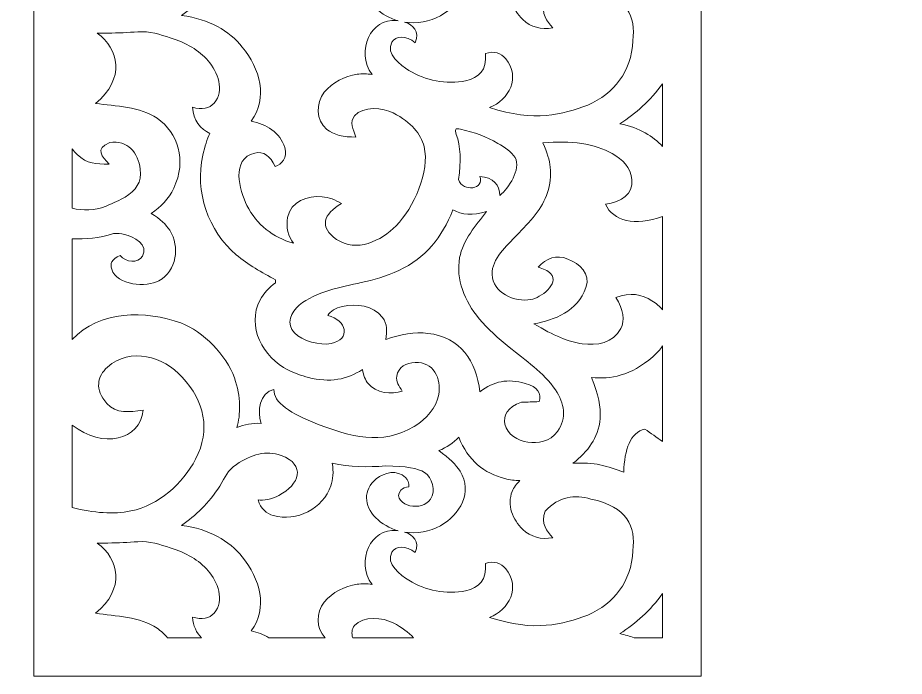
# Model space of a CAD drawing. Header units: centimetres. Extents: x -9.8 to 6.6, y -13.8 to 14.2.
# Drawn here: x -2.47 to 6.64, y -13.77 to -7.01 of the extents above; entities that cross this region are included whole.
import ezdxf

# ---------------------------------------------------------------- set-up
doc = ezdxf.new("R2010")
doc.units = ezdxf.units.CM
doc.header["$MEASUREMENT"] = 0
doc.layers.add('layer 1', color=7, linetype='Continuous')

msp = doc.modelspace()

# ---------------------------------------------------------------- linework, layer by layer
at = {"layer": 'layer 1', "color": 177}
msp.add_open_spline([(-2.98962, -13.77375), (-2.98962, -13.77375), (-2.98962, 14.17902), (-2.98962, 14.17902), (-2.98962, 14.17902), (-3.36842, 14.17902), (-0.90129, 14.17902), (-9.84596, 14.17902), (-9.84596, 14.17902), (-9.84596, 14.17902), (-9.84596, -13.77375), (-9.84596, -13.77375), (-9.84596, -13.77375), (-7.17727, -13.77375), (-4.20704, -13.77375), (-2.98962, -13.77375)], degree=3, knots=[0, 0, 0, 0, 0.2, 0.2, 0.2, 0.2, 0.4, 0.4, 0.4, 0.4, 0.6, 0.6, 0.6, 0.6, 1, 1, 1, 1], dxfattribs=at)
at = {"layer": 'layer 1', "color": 242, "lineweight": 9}
for points, knots in [([(4.55103, -13.77375), (4.55103, -13.77375), (4.55103, 14.17902), (4.55103, 14.17902), (4.55103, 14.17902), (4.17223, 14.17902), (6.63936, 14.17902), (-2.30531, 14.17902), (-2.30531, 14.17902), (-2.30531, 14.17902), (-2.30531, -13.77375), (-2.30531, -13.77375), (-2.30531, -13.77375), (0.36338, -13.77375), (3.33361, -13.77375), (4.55103, -13.77375)], [0, 0, 0, 0, 0.2, 0.2, 0.2, 0.2, 0.4, 0.4, 0.4, 0.4, 0.6, 0.6, 0.6, 0.6, 1, 1, 1, 1]), ([(1.50447, -7.05179), (1.59487, -7.08032), (1.66027, -7.14585), (1.61487, -7.26354), (1.61487, -7.26354), (1.51715, -7.18592), (1.41087, -7.19189), (1.3737, -7.25907), (1.3737, -7.25907), (1.30802, -7.37777), (1.4623, -7.49491), (1.54867, -7.54747), (1.54867, -7.54747), (1.71989, -7.65167), (1.93492, -7.69672), (2.13217, -7.6547), (2.13217, -7.6547), (2.27056, -7.62522), (2.35162, -7.54431), (2.33468, -7.37544), (2.33468, -7.37544), (2.42628, -7.34326), (2.49748, -7.37182), (2.54422, -7.42899), (2.54422, -7.42899), (2.69879, -7.6181), (2.58189, -7.85157), (2.37623, -7.92948), (2.37623, -7.92948), (2.84658, -8.08175), (3.12259, -8.00082), (3.38736, -7.90639), (3.38736, -7.90639), (3.66143, -7.77902), (3.83191, -7.57057), (3.85098, -7.24362), (3.85098, -7.24362), (3.88012, -6.99647), (3.80022, -6.79353), (3.4189, -6.71278), (3.4189, -6.71278), (3.25283, -6.6666), (3.09368, -6.6828), (2.94979, -6.83623), (2.94979, -6.83623), (2.90159, -6.97003), (2.96763, -7.03855), (3.02694, -7.11091), (3.02694, -7.11091), (2.9067, -7.12996), (2.80235, -7.10551), (2.71861, -7.02467), (2.71861, -7.02467), (2.61512, -6.92478), (2.5539, -6.77411), (2.61098, -6.6343), (2.61098, -6.6343), (2.62815, -6.59226), (2.65542, -6.55543), (2.69013, -6.52338), (2.69013, -6.52338), (2.63782, -6.52211), (2.58625, -6.51529), (2.53655, -6.50238), (2.53655, -6.50238), (2.3243, -6.44728), (2.15671, -6.32003), (2.06163, -6.07566), (2.06163, -6.07566), (2.00634, -6.13517), (1.93896, -6.18259), (1.85699, -6.21541), (1.85699, -6.21541), (1.96546, -6.29164), (2.0337, -6.36139), (2.07464, -6.42673), (2.07464, -6.42673), (2.21063, -6.64375), (2.07193, -6.87273), (1.87273, -6.98712), (1.87273, -6.98712), (1.76376, -7.04969), (1.63055, -7.07117), (1.50447, -7.05179)], [0, 0, 0, 0, 0.0454545, 0.0454545, 0.0454545, 0.0454545, 0.0909091, 0.0909091, 0.0909091, 0.0909091, 0.1363636, 0.1363636, 0.1363636, 0.1363636, 0.1818182, 0.1818182, 0.1818182, 0.1818182, 0.2272727, 0.2272727, 0.2272727, 0.2272727, 0.2727273, 0.2727273, 0.2727273, 0.2727273, 0.3181818, 0.3181818, 0.3181818, 0.3181818, 0.3636364, 0.3636364, 0.3636364, 0.3636364, 0.4090909, 0.4090909, 0.4090909, 0.4090909, 0.4545455, 0.4545455, 0.4545455, 0.4545455, 0.5, 0.5, 0.5, 0.5, 0.5454545, 0.5454545, 0.5454545, 0.5454545, 0.5909091, 0.5909091, 0.5909091, 0.5909091, 0.6363636, 0.6363636, 0.6363636, 0.6363636, 0.6818182, 0.6818182, 0.6818182, 0.6818182, 0.7272727, 0.7272727, 0.7272727, 0.7272727, 0.7727273, 0.7727273, 0.7727273, 0.7727273, 0.8181818, 0.8181818, 0.8181818, 0.8181818, 0.8636364, 0.8636364, 0.8636364, 0.8636364, 0.9090909, 0.9090909, 0.9090909, 0.9090909, 1, 1, 1, 1]), ([(-0.07306, -8.06838), (0.08455, -8.10026), (0.2278, -8.18874), (0.27309, -8.33954), (0.27309, -8.33954), (0.30546, -8.44733), (0.24495, -8.51407), (0.17378, -8.5343), (0.17378, -8.5343), (0.12574, -8.42782), (0.05529, -8.3751), (-0.03549, -8.39704), (-0.03549, -8.39704), (-0.28144, -8.45648), (-0.19339, -8.77899), (-0.11531, -8.93488), (-0.11531, -8.93488), (-0.0145, -9.13612), (0.14874, -9.26205), (0.36472, -9.32439), (0.36472, -9.32439), (0.31244, -9.26104), (0.2833, -9.15444), (0.30293, -9.05863), (0.30293, -9.05863), (0.33621, -8.89623), (0.50847, -8.83209), (0.65781, -8.84635), (0.65781, -8.84635), (0.72717, -8.85298), (0.79354, -8.87764), (0.85748, -8.91679), (0.85748, -8.91679), (0.66858, -9.02352), (0.62547, -9.15709), (0.80673, -9.28406), (0.80673, -9.28406), (1.00731, -9.42456), (1.26673, -9.2999), (1.41859, -9.14411), (1.41859, -9.14411), (1.59531, -8.96281), (1.77028, -8.58333), (1.70506, -8.33135), (1.70506, -8.33135), (1.67154, -8.20187), (1.57745, -8.08304), (1.3885, -7.98523), (1.3885, -7.98523), (1.28103, -7.92959), (1.08041, -7.91207), (0.99138, -8.01345), (0.99138, -8.01345), (0.93779, -8.07447), (0.97514, -8.15432), (1.00449, -8.2325), (1.00449, -8.2325), (0.87856, -8.23446), (0.7758, -8.21208), (0.707, -8.15405), (0.707, -8.15405), (0.59335, -8.05819), (0.58942, -7.88531), (0.68001, -7.7725), (0.68001, -7.7725), (0.76129, -7.67128), (0.89017, -7.60673), (1.01736, -7.58823), (1.01736, -7.58823), (1.06831, -7.58082), (1.11927, -7.58128), (1.17022, -7.59098), (1.17022, -7.59098), (1.08579, -7.47138), (1.08116, -7.3228), (1.13386, -7.20931), (1.13386, -7.20931), (1.18454, -7.10016), (1.28824, -7.02347), (1.42497, -7.03622), (1.42497, -7.03622), (1.42952, -7.03665), (1.43406, -7.03715), (1.43859, -7.03772), (1.43859, -7.03772), (1.35157, -7.01373), (1.27094, -6.96918), (1.20793, -6.90413), (1.20793, -6.90413), (1.08848, -6.78081), (1.07401, -6.6204), (1.21304, -6.50638), (1.21304, -6.50638), (1.29908, -6.43582), (1.4268, -6.40859), (1.51458, -6.49187), (1.51458, -6.49187), (1.54068, -6.51663), (1.55234, -6.54796), (1.54955, -6.58585), (1.54955, -6.58585), (1.5157, -6.59085), (1.48416, -6.60078), (1.46581, -6.62257), (1.46581, -6.62257), (1.40144, -6.69899), (1.49053, -6.76587), (1.55957, -6.78163), (1.55957, -6.78163), (1.63966, -6.79992), (1.72889, -6.77629), (1.77197, -6.71377), (1.77197, -6.71377), (1.82805, -6.63239), (1.79036, -6.48866), (1.70809, -6.43878), (1.70809, -6.43878), (1.64204, -6.39872), (1.5235, -6.37285), (1.30861, -6.37302), (1.30861, -6.37302), (1.12656, -6.38664), (0.94451, -6.38383), (0.76247, -6.34491), (0.76247, -6.34491), (0.77618, -6.43652), (0.76894, -6.51184), (0.7475, -6.57612), (0.7475, -6.57612), (0.66951, -6.8099), (0.39329, -6.9518), (0.15604, -6.88311), (0.15604, -6.88311), (0.08345, -6.86209), (0.02793, -6.81243), (-0.00076, -6.72199), (-0.00076, -6.72199), (0.05441, -6.73037), (0.13846, -6.71357), (0.21419, -6.67505), (0.21419, -6.67505), (0.42501, -6.56778), (0.49639, -6.35889), (0.23538, -6.26485), (0.23538, -6.26485), (0.08289, -6.20991), (-0.0696, -6.25448), (-0.22208, -6.35665), (-0.22208, -6.35665), (-0.32026, -6.42243), (-0.33153, -6.48134), (-0.39381, -6.57907), (-0.39381, -6.57907), (-0.50699, -6.75663), (-0.64179, -6.88165), (-0.78616, -6.98346), (-0.78616, -6.98346), (-0.49831, -7.02255), (-0.2991, -7.1383), (-0.16259, -7.30828), (-0.16259, -7.30828), (0.01713, -7.53207), (0.10726, -7.8296), (-0.07306, -8.06838)], [0, 0, 0, 0, 0.0238095, 0.0238095, 0.0238095, 0.0238095, 0.047619, 0.047619, 0.047619, 0.047619, 0.0714286, 0.0714286, 0.0714286, 0.0714286, 0.0952381, 0.0952381, 0.0952381, 0.0952381, 0.1190476, 0.1190476, 0.1190476, 0.1190476, 0.1428571, 0.1428571, 0.1428571, 0.1428571, 0.1666667, 0.1666667, 0.1666667, 0.1666667, 0.1904762, 0.1904762, 0.1904762, 0.1904762, 0.2142857, 0.2142857, 0.2142857, 0.2142857, 0.2380952, 0.2380952, 0.2380952, 0.2380952, 0.2619048, 0.2619048, 0.2619048, 0.2619048, 0.2857143, 0.2857143, 0.2857143, 0.2857143, 0.3095238, 0.3095238, 0.3095238, 0.3095238, 0.3333333, 0.3333333, 0.3333333, 0.3333333, 0.3571429, 0.3571429, 0.3571429, 0.3571429, 0.3809524, 0.3809524, 0.3809524, 0.3809524, 0.4047619, 0.4047619, 0.4047619, 0.4047619, 0.4285714, 0.4285714, 0.4285714, 0.4285714, 0.452381, 0.452381, 0.452381, 0.452381, 0.4761905, 0.4761905, 0.4761905, 0.4761905, 0.5, 0.5, 0.5, 0.5, 0.5238095, 0.5238095, 0.5238095, 0.5238095, 0.547619, 0.547619, 0.547619, 0.547619, 0.5714286, 0.5714286, 0.5714286, 0.5714286, 0.5952381, 0.5952381, 0.5952381, 0.5952381, 0.6190476, 0.6190476, 0.6190476, 0.6190476, 0.6428571, 0.6428571, 0.6428571, 0.6428571, 0.6666667, 0.6666667, 0.6666667, 0.6666667, 0.6904762, 0.6904762, 0.6904762, 0.6904762, 0.7142857, 0.7142857, 0.7142857, 0.7142857, 0.7380952, 0.7380952, 0.7380952, 0.7380952, 0.7619048, 0.7619048, 0.7619048, 0.7619048, 0.7857143, 0.7857143, 0.7857143, 0.7857143, 0.8095238, 0.8095238, 0.8095238, 0.8095238, 0.8333333, 0.8333333, 0.8333333, 0.8333333, 0.8571429, 0.8571429, 0.8571429, 0.8571429, 0.8809524, 0.8809524, 0.8809524, 0.8809524, 0.9047619, 0.9047619, 0.9047619, 0.9047619, 0.9285714, 0.9285714, 0.9285714, 0.9285714, 0.952381, 0.952381, 0.952381, 0.952381, 1, 1, 1, 1]), ([(-1.90975, -10.31226), (-1.63982, -10.0163), (-1.15216, -10.01105), (-0.79427, -10.14293), (-0.79427, -10.14293), (-0.56215, -10.22847), (-0.32723, -10.47492), (-0.24298, -10.70802), (-0.24298, -10.70802), (-0.1743, -10.89804), (-0.17931, -11.09114), (-0.21929, -11.21648), (-0.21929, -11.21648), (-0.14079, -11.18848), (-0.05887, -11.17068), (0.03053, -11.17534), (0.03053, -11.17534), (-0.01112, -11.04923), (0.01255, -10.86054), (0.16278, -10.82559), (0.16278, -10.82559), (0.15238, -10.95833), (0.33849, -11.07933), (0.61161, -11.18306), (0.61161, -11.18306), (0.94357, -11.30915), (1.26955, -11.40677), (1.60219, -11.20728), (1.60219, -11.20728), (1.73367, -11.12842), (1.83093, -11.01404), (1.85613, -10.87737), (1.85613, -10.87737), (1.88559, -10.71757), (1.80028, -10.53757), (1.61246, -10.5498), (1.61246, -10.5498), (1.52359, -10.55558), (1.43931, -10.59159), (1.42455, -10.68908), (1.42455, -10.68908), (1.41624, -10.74392), (1.44498, -10.79414), (1.48151, -10.84338), (1.48151, -10.84338), (1.3726, -10.88542), (1.20872, -10.86062), (1.13258, -10.76887), (1.13258, -10.76887), (1.10013, -10.72976), (1.08213, -10.68017), (1.07184, -10.62293), (1.07184, -10.62293), (0.91589, -10.72288), (0.73522, -10.76101), (0.5162, -10.70327), (0.5162, -10.70327), (0.44347, -10.6841), (0.37239, -10.65895), (0.30686, -10.6256), (0.30686, -10.6256), (0.05426, -10.49704), (-0.12451, -10.17894), (0.02096, -9.90592), (0.02096, -9.90592), (0.05754, -9.83727), (0.11254, -9.77873), (0.17996, -9.73106), (0.17996, -9.73106), (0.17996, -9.7207), (0.17996, -9.71034), (0.17996, -9.69998), (0.17996, -9.69998), (0.03722, -9.6246), (-0.10338, -9.54622), (-0.22552, -9.44216), (-0.22552, -9.44216), (-0.51431, -9.1961), (-0.65232, -8.79269), (-0.56818, -8.42074), (-0.56818, -8.42074), (-0.54713, -8.32764), (-0.52564, -8.2526), (-0.49456, -8.19524), (-0.49456, -8.19524), (-0.59177, -8.1521), (-0.66649, -8.06016), (-0.6739, -7.92633), (-0.6739, -7.92633), (-0.57705, -7.95463), (-0.50015, -7.93859), (-0.45295, -7.88518), (-0.45295, -7.88518), (-0.33861, -7.75579), (-0.4169, -7.56148), (-0.51351, -7.44913), (-0.51351, -7.44913), (-0.6076, -7.3397), (-0.74071, -7.26371), (-0.90343, -7.21311), (-0.90343, -7.21311), (-1.00493, -7.18124), (-1.11646, -7.14262), (-1.23509, -7.15147), (-1.23509, -7.15147), (-1.33404, -7.15885), (-1.43774, -7.16346), (-1.54421, -7.1649), (-1.54421, -7.1649), (-1.58021, -7.16539), (-1.61654, -7.16552), (-1.6531, -7.16528), (-1.6531, -7.16528), (-1.43194, -7.3267), (-1.36026, -7.63284), (-1.67052, -7.88714), (-1.67052, -7.88714), (-1.46487, -7.91619), (-1.21201, -7.91948), (-1.03832, -8.0403), (-1.03832, -8.0403), (-0.82362, -8.18963), (-0.73054, -8.46941), (-0.86737, -8.75865), (-0.86737, -8.75865), (-0.91886, -8.86749), (-0.99826, -8.95242), (-1.10008, -9.01813), (-1.10008, -9.01813), (-1.00541, -9.07495), (-0.94517, -9.13285), (-0.9079, -9.19146), (-0.9079, -9.19146), (-0.80071, -9.36005), (-0.83766, -9.60794), (-1.01881, -9.70961), (-1.01881, -9.70961), (-1.14559, -9.78077), (-1.45078, -9.75822), (-1.50464, -9.59106), (-1.50464, -9.59106), (-1.52208, -9.53695), (-1.50902, -9.48885), (-1.41663, -9.45008), (-1.41663, -9.45008), (-1.35988, -9.52178), (-1.23574, -9.53271), (-1.18928, -9.45789), (-1.18928, -9.45789), (-1.1176, -9.34244), (-1.28158, -9.25472), (-1.37339, -9.23348), (-1.37339, -9.23348), (-1.40685, -9.22574), (-1.44371, -9.22226), (-1.4846, -9.22381), (-1.4846, -9.22381), (-1.63402, -9.2713), (-1.77463, -9.28646), (-1.90975, -9.27759), (-1.90975, -9.27759), (-1.90975, -9.27759), (-1.90975, -10.31226), (-1.90975, -10.31226)], [0, 0, 0, 0, 0.0238095, 0.0238095, 0.0238095, 0.0238095, 0.047619, 0.047619, 0.047619, 0.047619, 0.0714286, 0.0714286, 0.0714286, 0.0714286, 0.0952381, 0.0952381, 0.0952381, 0.0952381, 0.1190476, 0.1190476, 0.1190476, 0.1190476, 0.1428571, 0.1428571, 0.1428571, 0.1428571, 0.1666667, 0.1666667, 0.1666667, 0.1666667, 0.1904762, 0.1904762, 0.1904762, 0.1904762, 0.2142857, 0.2142857, 0.2142857, 0.2142857, 0.2380952, 0.2380952, 0.2380952, 0.2380952, 0.2619048, 0.2619048, 0.2619048, 0.2619048, 0.2857143, 0.2857143, 0.2857143, 0.2857143, 0.3095238, 0.3095238, 0.3095238, 0.3095238, 0.3333333, 0.3333333, 0.3333333, 0.3333333, 0.3571429, 0.3571429, 0.3571429, 0.3571429, 0.3809524, 0.3809524, 0.3809524, 0.3809524, 0.4047619, 0.4047619, 0.4047619, 0.4047619, 0.4285714, 0.4285714, 0.4285714, 0.4285714, 0.452381, 0.452381, 0.452381, 0.452381, 0.4761905, 0.4761905, 0.4761905, 0.4761905, 0.5, 0.5, 0.5, 0.5, 0.5238095, 0.5238095, 0.5238095, 0.5238095, 0.547619, 0.547619, 0.547619, 0.547619, 0.5714286, 0.5714286, 0.5714286, 0.5714286, 0.5952381, 0.5952381, 0.5952381, 0.5952381, 0.6190476, 0.6190476, 0.6190476, 0.6190476, 0.6428571, 0.6428571, 0.6428571, 0.6428571, 0.6666667, 0.6666667, 0.6666667, 0.6666667, 0.6904762, 0.6904762, 0.6904762, 0.6904762, 0.7142857, 0.7142857, 0.7142857, 0.7142857, 0.7380952, 0.7380952, 0.7380952, 0.7380952, 0.7619048, 0.7619048, 0.7619048, 0.7619048, 0.7857143, 0.7857143, 0.7857143, 0.7857143, 0.8095238, 0.8095238, 0.8095238, 0.8095238, 0.8333333, 0.8333333, 0.8333333, 0.8333333, 0.8571429, 0.8571429, 0.8571429, 0.8571429, 0.8809524, 0.8809524, 0.8809524, 0.8809524, 0.9047619, 0.9047619, 0.9047619, 0.9047619, 0.9285714, 0.9285714, 0.9285714, 0.9285714, 0.952381, 0.952381, 0.952381, 0.952381, 1, 1, 1, 1]), ([(4.15547, -7.68487), (4.03057, -7.86038), (3.88068, -7.99008), (3.71771, -8.0958), (3.71771, -8.0958), (3.92533, -8.13937), (4.05516, -8.22617), (4.15547, -8.32936), (4.15547, -8.32936), (4.15547, -8.32936), (4.15547, -7.68487), (4.15547, -7.68487)], [0, 0, 0, 0, 0.25, 0.25, 0.25, 0.25, 0.5, 0.5, 0.5, 0.5, 1, 1, 1, 1]), ([(2.27943, -8.63664), (2.41567, -8.64602), (2.48348, -8.72788), (2.48524, -8.83411), (2.48524, -8.83411), (2.57245, -8.75544), (2.70493, -8.56326), (2.63979, -8.44472), (2.63979, -8.44472), (2.60638, -8.38392), (2.53426, -8.33995), (2.46416, -8.29823), (2.46416, -8.29823), (2.34786, -8.22901), (2.21901, -8.18216), (2.08094, -8.15203), (2.08094, -8.15203), (2.02367, -8.13954), (2.01717, -8.15508), (2.03635, -8.20541), (2.03635, -8.20541), (2.08211, -8.32547), (2.08576, -8.48413), (2.05972, -8.67001), (2.05972, -8.67001), (2.10429, -8.80332), (2.32937, -8.76936), (2.27943, -8.63664)], [0, 0, 0, 0, 0.125, 0.125, 0.125, 0.125, 0.25, 0.25, 0.25, 0.25, 0.375, 0.375, 0.375, 0.375, 0.5, 0.5, 0.5, 0.5, 0.625, 0.625, 0.625, 0.625, 0.75, 0.75, 0.75, 0.75, 1, 1, 1, 1]), ([(-1.90975, -8.96456), (-1.79984, -8.98987), (-1.68392, -8.99294), (-1.56245, -8.94283), (-1.56245, -8.94283), (-1.48289, -8.91), (-1.41858, -8.87992), (-1.36776, -8.8493), (-1.36776, -8.8493), (-1.25696, -8.78254), (-1.19426, -8.69803), (-1.21112, -8.56211), (-1.21112, -8.56211), (-1.2318, -8.39542), (-1.34139, -8.25842), (-1.52544, -8.28941), (-1.52544, -8.28941), (-1.68433, -8.35653), (-1.60106, -8.43373), (-1.53203, -8.51034), (-1.53203, -8.51034), (-1.66636, -8.51034), (-1.75375, -8.51214), (-1.86021, -8.41074), (-1.86021, -8.41074), (-1.87695, -8.39479), (-1.89348, -8.37613), (-1.90975, -8.35402), (-1.90975, -8.35402), (-1.90975, -8.35402), (-1.90975, -8.96456), (-1.90975, -8.96456)], [0, 0, 0, 0, 0.1111111, 0.1111111, 0.1111111, 0.1111111, 0.2222222, 0.2222222, 0.2222222, 0.2222222, 0.3333333, 0.3333333, 0.3333333, 0.3333333, 0.4444444, 0.4444444, 0.4444444, 0.4444444, 0.5555556, 0.5555556, 0.5555556, 0.5555556, 0.6666667, 0.6666667, 0.6666667, 0.6666667, 0.7777778, 0.7777778, 0.7777778, 0.7777778, 1, 1, 1, 1]), ([(4.15547, -9.04876), (3.86811, -9.1528), (3.65059, -9.09486), (3.56802, -8.92405), (3.56802, -8.92405), (3.73766, -8.90158), (3.8543, -8.81743), (3.83995, -8.67358), (3.83995, -8.67358), (3.82689, -8.54258), (3.74673, -8.46537), (3.63754, -8.40275), (3.63754, -8.40275), (3.46241, -8.3023), (3.21561, -8.26626), (2.92579, -8.29232), (2.92579, -8.29232), (2.97215, -8.39073), (2.99425, -8.4718), (3.00162, -8.54236), (3.00162, -8.54236), (3.02049, -8.72294), (2.95894, -8.89395), (2.84788, -9.03084), (2.84788, -9.03084), (2.78707, -9.10578), (2.72183, -9.17455), (2.65782, -9.24141), (2.65782, -9.24141), (2.55523, -9.34856), (2.40067, -9.48322), (2.40403, -9.6439), (2.40403, -9.6439), (2.40801, -9.83401), (2.63625, -9.93281), (2.80346, -9.90266), (2.80346, -9.90266), (2.89838, -9.88554), (3.10124, -9.74413), (3.00525, -9.63587), (3.00525, -9.63587), (2.97682, -9.60381), (2.92912, -9.58577), (2.87737, -9.57068), (2.87737, -9.57068), (2.96127, -9.47547), (3.06495, -9.43896), (3.18128, -9.4861), (3.18128, -9.4861), (3.30973, -9.53816), (3.41693, -9.63543), (3.36878, -9.77868), (3.36878, -9.77868), (3.28521, -10.02732), (3.0392, -10.114), (2.83379, -10.15175), (2.83379, -10.15175), (3.0338, -10.27425), (3.19565, -10.33739), (3.32955, -10.35705), (3.32955, -10.35705), (3.47882, -10.37897), (3.64837, -10.34918), (3.72526, -10.20187), (3.72526, -10.20187), (3.77022, -10.11574), (3.75392, -10.00864), (3.67634, -9.88058), (3.67634, -9.88058), (3.8259, -9.82365), (3.94334, -9.85023), (4.04629, -9.91448), (4.04629, -9.91448), (4.09203, -9.94302), (4.12816, -9.97445), (4.15547, -10.00783), (4.15547, -10.00783), (4.15547, -10.00783), (4.15547, -9.04876), (4.15547, -9.04876)], [0, 0, 0, 0, 0.047619, 0.047619, 0.047619, 0.047619, 0.0952381, 0.0952381, 0.0952381, 0.0952381, 0.1428571, 0.1428571, 0.1428571, 0.1428571, 0.1904762, 0.1904762, 0.1904762, 0.1904762, 0.2380952, 0.2380952, 0.2380952, 0.2380952, 0.2857143, 0.2857143, 0.2857143, 0.2857143, 0.3333333, 0.3333333, 0.3333333, 0.3333333, 0.3809524, 0.3809524, 0.3809524, 0.3809524, 0.4285714, 0.4285714, 0.4285714, 0.4285714, 0.4761905, 0.4761905, 0.4761905, 0.4761905, 0.5238095, 0.5238095, 0.5238095, 0.5238095, 0.5714286, 0.5714286, 0.5714286, 0.5714286, 0.6190476, 0.6190476, 0.6190476, 0.6190476, 0.6666667, 0.6666667, 0.6666667, 0.6666667, 0.7142857, 0.7142857, 0.7142857, 0.7142857, 0.7619048, 0.7619048, 0.7619048, 0.7619048, 0.8095238, 0.8095238, 0.8095238, 0.8095238, 0.8571429, 0.8571429, 0.8571429, 0.8571429, 0.9047619, 0.9047619, 0.9047619, 0.9047619, 1, 1, 1, 1]), ([(2.00211, -8.98192), (2.0919, -9.03138), (2.20367, -9.04273), (2.34759, -8.99837), (2.34759, -8.99837), (2.23739, -9.13949), (2.10464, -9.29073), (2.07069, -9.47205), (2.07069, -9.47205), (2.0292, -9.6936), (2.12184, -9.91819), (2.27123, -10.09919), (2.27123, -10.09919), (2.36052, -10.20736), (2.46784, -10.3016), (2.58009, -10.39202), (2.58009, -10.39202), (2.74743, -10.52682), (2.93258, -10.65187), (3.05541, -10.83161), (3.05541, -10.83161), (3.148, -10.96709), (3.17579, -11.12092), (3.07475, -11.25866), (3.07475, -11.25866), (2.9981, -11.36315), (2.87445, -11.38328), (2.77128, -11.36766), (2.77128, -11.36766), (2.66644, -11.35178), (2.56053, -11.29522), (2.53582, -11.18276), (2.53582, -11.18276), (2.5173, -11.09849), (2.56148, -11.00717), (2.70517, -10.95814), (2.70517, -10.95814), (2.76594, -10.95593), (2.82672, -10.95372), (2.8875, -10.95151), (2.8875, -10.95151), (2.91183, -10.87165), (2.87448, -10.79868), (2.7445, -10.76375), (2.7445, -10.76375), (2.56092, -10.71442), (2.42622, -10.73825), (2.27752, -10.85206), (2.27752, -10.85206), (2.24431, -10.53225), (2.08235, -10.29052), (1.74534, -10.25016), (1.74534, -10.25016), (1.61013, -10.23396), (1.46472, -10.25853), (1.31218, -10.31163), (1.31218, -10.31163), (1.32607, -10.23215), (1.32857, -10.15457), (1.27691, -10.08602), (1.27691, -10.08602), (1.18193, -9.96), (1.01076, -9.94306), (0.86641, -9.97412), (0.86641, -9.97412), (0.79401, -9.98969), (0.74513, -10.02188), (0.71514, -10.06739), (0.71514, -10.06739), (0.91341, -10.11262), (0.95439, -10.31261), (0.75012, -10.35404), (0.75012, -10.35404), (0.63496, -10.37739), (0.45512, -10.32939), (0.3721, -10.24543), (0.3721, -10.24543), (0.28472, -10.15707), (0.33746, -10.02902), (0.423, -9.9595), (0.423, -9.9595), (0.59475, -9.81991), (0.8489, -9.77453), (1.05999, -9.72774), (1.05999, -9.72774), (1.18257, -9.70058), (1.3143, -9.66594), (1.44608, -9.60361), (1.44608, -9.60361), (1.71943, -9.47431), (1.8898, -9.26513), (2.00211, -8.98192)], [0, 0, 0, 0, 0.0416667, 0.0416667, 0.0416667, 0.0416667, 0.0833333, 0.0833333, 0.0833333, 0.0833333, 0.125, 0.125, 0.125, 0.125, 0.1666667, 0.1666667, 0.1666667, 0.1666667, 0.2083333, 0.2083333, 0.2083333, 0.2083333, 0.25, 0.25, 0.25, 0.25, 0.2916667, 0.2916667, 0.2916667, 0.2916667, 0.3333333, 0.3333333, 0.3333333, 0.3333333, 0.375, 0.375, 0.375, 0.375, 0.4166667, 0.4166667, 0.4166667, 0.4166667, 0.4583333, 0.4583333, 0.4583333, 0.4583333, 0.5, 0.5, 0.5, 0.5, 0.5416667, 0.5416667, 0.5416667, 0.5416667, 0.5833333, 0.5833333, 0.5833333, 0.5833333, 0.625, 0.625, 0.625, 0.625, 0.6666667, 0.6666667, 0.6666667, 0.6666667, 0.7083333, 0.7083333, 0.7083333, 0.7083333, 0.75, 0.75, 0.75, 0.75, 0.7916667, 0.7916667, 0.7916667, 0.7916667, 0.8333333, 0.8333333, 0.8333333, 0.8333333, 0.875, 0.875, 0.875, 0.875, 0.9166667, 0.9166667, 0.9166667, 0.9166667, 1, 1, 1, 1]), ([(4.15547, -10.37941), (4.1292, -10.41809), (4.09559, -10.45548), (4.05545, -10.49046), (4.05545, -10.49046), (3.82895, -10.68787), (3.6234, -10.72192), (3.42454, -10.70377), (3.42454, -10.70377), (3.57551, -11.04531), (3.51219, -11.24854), (3.42658, -11.38257), (3.42658, -11.38257), (3.37759, -11.45926), (3.3115, -11.52757), (3.23475, -11.58442), (3.23475, -11.58442), (3.33937, -11.57902), (3.43736, -11.58561), (3.51091, -11.60143), (3.51091, -11.60143), (3.5975, -11.62006), (3.68088, -11.64691), (3.75685, -11.67695), (3.75685, -11.67695), (3.76606, -11.44186), (3.82033, -11.26914), (3.97371, -11.23366), (3.97371, -11.23366), (4.0343, -11.27607), (4.09489, -11.31848), (4.15547, -11.36089), (4.15547, -11.36089), (4.15547, -11.36089), (4.15547, -10.37941), (4.15547, -10.37941)], [0, 0, 0, 0, 0.1, 0.1, 0.1, 0.1, 0.2, 0.2, 0.2, 0.2, 0.3, 0.3, 0.3, 0.3, 0.4, 0.4, 0.4, 0.4, 0.5, 0.5, 0.5, 0.5, 0.6, 0.6, 0.6, 0.6, 0.7, 0.7, 0.7, 0.7, 0.8, 0.8, 0.8, 0.8, 1, 1, 1, 1]), ([(-1.90975, -12.04064), (-1.68801, -12.09641), (-1.48592, -12.11092), (-1.30794, -12.07519), (-1.30794, -12.07519), (-1.02084, -12.01756), (-0.77562, -11.79729), (-0.6423, -11.54173), (-0.6423, -11.54173), (-0.48458, -11.2394), (-0.55295, -10.94878), (-0.77947, -10.69934), (-0.77947, -10.69934), (-0.97084, -10.48859), (-1.313, -10.38737), (-1.54835, -10.59712), (-1.54835, -10.59712), (-1.65185, -10.68936), (-1.68318, -10.82772), (-1.55375, -10.9711), (-1.55375, -10.9711), (-1.45864, -11.07646), (-1.3215, -11.06041), (-1.18258, -11.0392), (-1.18258, -11.0392), (-1.21136, -11.34555), (-1.59658, -11.44088), (-1.90975, -11.19324), (-1.90975, -11.19324), (-1.90975, -11.19324), (-1.90975, -12.04064), (-1.90975, -12.04064)], [0, 0, 0, 0, 0.1111111, 0.1111111, 0.1111111, 0.1111111, 0.2222222, 0.2222222, 0.2222222, 0.2222222, 0.3333333, 0.3333333, 0.3333333, 0.3333333, 0.4444444, 0.4444444, 0.4444444, 0.4444444, 0.5555556, 0.5555556, 0.5555556, 0.5555556, 0.6666667, 0.6666667, 0.6666667, 0.6666667, 0.7777778, 0.7777778, 0.7777778, 0.7777778, 1, 1, 1, 1]), ([(1.50447, -12.29167), (1.59487, -12.3202), (1.66027, -12.38573), (1.61487, -12.50342), (1.61487, -12.50342), (1.51715, -12.4258), (1.41087, -12.43176), (1.3737, -12.49895), (1.3737, -12.49895), (1.30802, -12.61764), (1.4623, -12.73478), (1.54867, -12.78734), (1.54867, -12.78734), (1.71989, -12.89155), (1.93492, -12.93659), (2.13217, -12.89458), (2.13217, -12.89458), (2.27056, -12.8651), (2.35162, -12.78419), (2.33468, -12.61531), (2.33468, -12.61531), (2.42628, -12.58314), (2.49748, -12.6117), (2.54422, -12.66887), (2.54422, -12.66887), (2.69879, -12.85798), (2.58189, -13.09145), (2.37623, -13.16936), (2.37623, -13.16936), (2.84658, -13.32163), (3.12259, -13.24069), (3.38736, -13.14627), (3.38736, -13.14627), (3.66143, -13.01889), (3.83191, -12.81044), (3.85098, -12.4835), (3.85098, -12.4835), (3.88012, -12.23635), (3.80022, -12.03341), (3.4189, -11.95266), (3.4189, -11.95266), (3.25283, -11.90648), (3.09368, -11.92268), (2.94979, -12.07611), (2.94979, -12.07611), (2.90159, -12.20991), (2.96763, -12.27843), (3.02694, -12.35079), (3.02694, -12.35079), (2.9067, -12.36984), (2.80235, -12.34538), (2.71861, -12.26455), (2.71861, -12.26455), (2.61512, -12.16466), (2.5539, -12.01398), (2.61098, -11.87418), (2.61098, -11.87418), (2.62815, -11.83213), (2.65542, -11.79531), (2.69013, -11.76326), (2.69013, -11.76326), (2.63782, -11.76198), (2.58625, -11.75516), (2.53655, -11.74226), (2.53655, -11.74226), (2.3243, -11.68715), (2.15671, -11.55991), (2.06163, -11.31553), (2.06163, -11.31553), (2.00634, -11.37505), (1.93896, -11.42247), (1.85699, -11.45529), (1.85699, -11.45529), (1.96546, -11.53152), (2.0337, -11.60127), (2.07464, -11.66661), (2.07464, -11.66661), (2.21063, -11.88363), (2.07193, -12.11261), (1.87273, -12.227), (1.87273, -12.227), (1.76376, -12.28957), (1.63055, -12.31104), (1.50447, -12.29167)], [0, 0, 0, 0, 0.0454545, 0.0454545, 0.0454545, 0.0454545, 0.0909091, 0.0909091, 0.0909091, 0.0909091, 0.1363636, 0.1363636, 0.1363636, 0.1363636, 0.1818182, 0.1818182, 0.1818182, 0.1818182, 0.2272727, 0.2272727, 0.2272727, 0.2272727, 0.2727273, 0.2727273, 0.2727273, 0.2727273, 0.3181818, 0.3181818, 0.3181818, 0.3181818, 0.3636364, 0.3636364, 0.3636364, 0.3636364, 0.4090909, 0.4090909, 0.4090909, 0.4090909, 0.4545455, 0.4545455, 0.4545455, 0.4545455, 0.5, 0.5, 0.5, 0.5, 0.5454545, 0.5454545, 0.5454545, 0.5454545, 0.5909091, 0.5909091, 0.5909091, 0.5909091, 0.6363636, 0.6363636, 0.6363636, 0.6363636, 0.6818182, 0.6818182, 0.6818182, 0.6818182, 0.7272727, 0.7272727, 0.7272727, 0.7272727, 0.7727273, 0.7727273, 0.7727273, 0.7727273, 0.8181818, 0.8181818, 0.8181818, 0.8181818, 0.8636364, 0.8636364, 0.8636364, 0.8636364, 0.9090909, 0.9090909, 0.9090909, 0.9090909, 1, 1, 1, 1]), ([(-0.07306, -13.30826), (-0.00727, -13.32156), (0.05601, -13.34474), (0.11071, -13.37819), (0.11071, -13.37819), (0.11071, -13.37819), (0.69002, -13.37819), (0.69002, -13.37819), (0.69002, -13.37819), (0.59322, -13.28006), (0.59418, -13.11926), (0.68001, -13.01238), (0.68001, -13.01238), (0.76129, -12.91116), (0.89017, -12.84661), (1.01736, -12.82811), (1.01736, -12.82811), (1.06831, -12.8207), (1.11927, -12.82116), (1.17022, -12.83086), (1.17022, -12.83086), (1.08579, -12.71126), (1.08116, -12.56268), (1.13386, -12.44919), (1.13386, -12.44919), (1.18454, -12.34004), (1.28824, -12.26335), (1.42497, -12.2761), (1.42497, -12.2761), (1.42952, -12.27652), (1.43406, -12.27703), (1.43859, -12.2776), (1.43859, -12.2776), (1.35157, -12.25361), (1.27094, -12.20906), (1.20793, -12.14401), (1.20793, -12.14401), (1.08848, -12.02068), (1.07401, -11.86028), (1.21304, -11.74626), (1.21304, -11.74626), (1.29908, -11.6757), (1.4268, -11.64847), (1.51458, -11.73174), (1.51458, -11.73174), (1.54068, -11.75651), (1.55234, -11.78784), (1.54955, -11.82573), (1.54955, -11.82573), (1.5157, -11.83073), (1.48416, -11.84066), (1.46581, -11.86245), (1.46581, -11.86245), (1.40144, -11.93887), (1.49053, -12.00575), (1.55957, -12.02151), (1.55957, -12.02151), (1.63966, -12.0398), (1.72889, -12.01617), (1.77197, -11.95365), (1.77197, -11.95365), (1.82805, -11.87227), (1.79036, -11.72854), (1.70809, -11.67865), (1.70809, -11.67865), (1.64204, -11.6386), (1.5235, -11.61273), (1.30861, -11.6129), (1.30861, -11.6129), (1.12656, -11.62651), (0.94451, -11.62371), (0.76247, -11.58479), (0.76247, -11.58479), (0.77618, -11.6764), (0.76894, -11.75172), (0.7475, -11.81599), (0.7475, -11.81599), (0.66951, -12.04977), (0.39329, -12.19168), (0.15604, -12.12299), (0.15604, -12.12299), (0.08345, -12.10197), (0.02793, -12.05231), (-0.00076, -11.96187), (-0.00076, -11.96187), (0.05441, -11.97024), (0.13846, -11.95345), (0.21419, -11.91492), (0.21419, -11.91492), (0.42501, -11.80766), (0.49639, -11.59876), (0.23538, -11.50473), (0.23538, -11.50473), (0.08289, -11.44979), (-0.0696, -11.49436), (-0.22208, -11.59652), (-0.22208, -11.59652), (-0.32026, -11.6623), (-0.33153, -11.72122), (-0.39381, -11.81894), (-0.39381, -11.81894), (-0.50699, -11.9965), (-0.64179, -12.12153), (-0.78616, -12.22334), (-0.78616, -12.22334), (-0.49831, -12.26243), (-0.2991, -12.37818), (-0.16259, -12.54816), (-0.16259, -12.54816), (0.01713, -12.77195), (0.10726, -13.06947), (-0.07306, -13.30826)], [0, 0, 0, 0, 0.0344828, 0.0344828, 0.0344828, 0.0344828, 0.0689655, 0.0689655, 0.0689655, 0.0689655, 0.1034483, 0.1034483, 0.1034483, 0.1034483, 0.137931, 0.137931, 0.137931, 0.137931, 0.1724138, 0.1724138, 0.1724138, 0.1724138, 0.2068966, 0.2068966, 0.2068966, 0.2068966, 0.2413793, 0.2413793, 0.2413793, 0.2413793, 0.2758621, 0.2758621, 0.2758621, 0.2758621, 0.3103448, 0.3103448, 0.3103448, 0.3103448, 0.3448276, 0.3448276, 0.3448276, 0.3448276, 0.3793103, 0.3793103, 0.3793103, 0.3793103, 0.4137931, 0.4137931, 0.4137931, 0.4137931, 0.4482759, 0.4482759, 0.4482759, 0.4482759, 0.4827586, 0.4827586, 0.4827586, 0.4827586, 0.5172414, 0.5172414, 0.5172414, 0.5172414, 0.5517241, 0.5517241, 0.5517241, 0.5517241, 0.5862069, 0.5862069, 0.5862069, 0.5862069, 0.6206897, 0.6206897, 0.6206897, 0.6206897, 0.6551724, 0.6551724, 0.6551724, 0.6551724, 0.6896552, 0.6896552, 0.6896552, 0.6896552, 0.7241379, 0.7241379, 0.7241379, 0.7241379, 0.7586207, 0.7586207, 0.7586207, 0.7586207, 0.7931034, 0.7931034, 0.7931034, 0.7931034, 0.8275862, 0.8275862, 0.8275862, 0.8275862, 0.862069, 0.862069, 0.862069, 0.862069, 0.8965517, 0.8965517, 0.8965517, 0.8965517, 0.9310345, 0.9310345, 0.9310345, 0.9310345, 1, 1, 1, 1]), ([(-0.58028, -13.37819), (-0.63304, -13.32813), (-0.66889, -13.25676), (-0.6739, -13.1662), (-0.6739, -13.1662), (-0.57705, -13.1945), (-0.50015, -13.17847), (-0.45295, -13.12506), (-0.45295, -13.12506), (-0.33861, -12.99567), (-0.4169, -12.80136), (-0.51351, -12.68901), (-0.51351, -12.68901), (-0.6076, -12.57958), (-0.74071, -12.50359), (-0.90343, -12.45299), (-0.90343, -12.45299), (-1.00493, -12.42112), (-1.11646, -12.3825), (-1.23509, -12.39134), (-1.23509, -12.39134), (-1.33404, -12.39873), (-1.43774, -12.40334), (-1.54421, -12.40478), (-1.54421, -12.40478), (-1.58021, -12.40527), (-1.61654, -12.4054), (-1.6531, -12.40515), (-1.6531, -12.40515), (-1.43194, -12.56658), (-1.36026, -12.87272), (-1.67052, -13.12701), (-1.67052, -13.12701), (-1.46487, -13.15607), (-1.21201, -13.15936), (-1.03832, -13.28018), (-1.03832, -13.28018), (-0.99768, -13.30844), (-0.9614, -13.3414), (-0.93021, -13.37819), (-0.93021, -13.37819), (-0.93021, -13.37819), (-0.58028, -13.37819), (-0.58028, -13.37819)], [0, 0, 0, 0, 0.0833333, 0.0833333, 0.0833333, 0.0833333, 0.1666667, 0.1666667, 0.1666667, 0.1666667, 0.25, 0.25, 0.25, 0.25, 0.3333333, 0.3333333, 0.3333333, 0.3333333, 0.4166667, 0.4166667, 0.4166667, 0.4166667, 0.5, 0.5, 0.5, 0.5, 0.5833333, 0.5833333, 0.5833333, 0.5833333, 0.6666667, 0.6666667, 0.6666667, 0.6666667, 0.75, 0.75, 0.75, 0.75, 0.8333333, 0.8333333, 0.8333333, 0.8333333, 1, 1, 1, 1]), ([(4.15547, -12.92475), (4.03057, -13.10026), (3.88068, -13.22996), (3.71771, -13.33567), (3.71771, -13.33567), (3.77193, -13.34705), (3.82083, -13.36139), (3.8653, -13.37819), (3.8653, -13.37819), (3.8653, -13.37819), (4.15547, -13.37819), (4.15547, -13.37819), (4.15547, -13.37819), (4.15547, -13.37819), (4.15547, -12.92475), (4.15547, -12.92475)], [0, 0, 0, 0, 0.2, 0.2, 0.2, 0.2, 0.4, 0.4, 0.4, 0.4, 0.6, 0.6, 0.6, 0.6, 1, 1, 1, 1]), ([(1.59774, -13.37819), (1.54707, -13.32314), (1.47857, -13.27173), (1.3885, -13.22511), (1.3885, -13.22511), (1.28103, -13.16947), (1.08041, -13.15195), (0.99138, -13.25333), (0.99138, -13.25333), (0.95943, -13.28971), (0.95981, -13.33278), (0.97154, -13.37819), (0.97154, -13.37819), (0.97154, -13.37819), (1.59774, -13.37819), (1.59774, -13.37819)], [0, 0, 0, 0, 0.2, 0.2, 0.2, 0.2, 0.4, 0.4, 0.4, 0.4, 0.6, 0.6, 0.6, 0.6, 1, 1, 1, 1])]:
    msp.add_open_spline(points, degree=3, knots=knots, dxfattribs=at)

doc.saveas('drawing.dxf')
